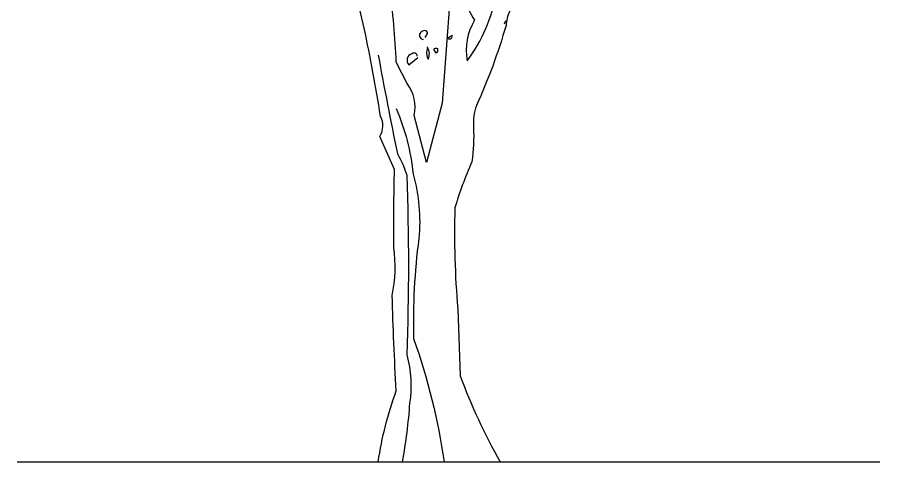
# Model space of a CAD drawing. Header units: metres. Extents: x 0 to 3.34, y 0 to 4.51.
# Drawn here: x 0 to 3.338, y 0 to 1.72 of the extents above; entities that cross this region are included whole.
import ezdxf

# ---------------------------------------------------------------- set-up
doc = ezdxf.new("R2010")
doc.units = ezdxf.units.M
doc.layers.add('Ceco.NET 19', color=7, linetype='Continuous')

msp = doc.modelspace()

# ---------------------------------------------------------------- linework, layer by layer
at = {"layer": 'Ceco.NET 19'}
msp.add_line((0, 0), (3.3379, 0), dxfattribs=at)
for points in [[(2.2648, 2.5091), (2.1884, 2.4012, -0.103516), (2.1277, 2.3742, -0.263885), (2.1861, 2.4754, 0.184021), (2.2153, 2.5698, -0.641693), (2.2086, 2.5968, 0.359894), (2.1726, 2.5631, -0.041519), (1.9815, 2.4484, 0.142288), (1.8489, 2.2978, -0.330444), (1.8354, 2.2191, -0.018387), (1.7612, 1.8976, 0.308121), (1.7409, 1.8054, 0.186462), (1.7702, 1.7087, 0.184647), (1.7409, 1.5513, 0.124985), (1.8534, 1.8144, -0.090317), (1.8871, 1.965, -0.081436), (2.0175, 2.2146, 0.012741), (2.1479, 2.3517), (2.1501, 2.354)], [(2.5683, 2.3764, 0.087677), (2.3367, 2.2865, 0.246613), (2.285, 2.2685, -0.059418), (2.1681, 2.1764, 0.132263), (2.0377, 1.9965, 0.073013), (1.9051, 1.7424, 0.098373), (1.8916, 1.6885, -0.036575), (1.7769, 1.3782, 0.099014), (1.7657, 1.295, -0.049866), (1.7589, 1.1601, 0.029373), (1.6937, 0.9825, 0.029037), (1.705, 0.5913), (1.714, 0.3327, 0.040506), (1.8686, 0)], [(1.397, 0, -0.050018), (1.4667, 0.2743, -0.006073), (1.4509, 0.643, 0.083801), (1.4577, 0.8296, -0.007568), (1.4599, 1.1309), (1.4037, 1.259, 0.257843), (1.406, 1.3377, 0.011612), (1.343, 1.6772), (1.3025, 1.8503)], [(1.6713, 1.7514), (1.6443, 1.3872), (1.5836, 1.1579), (1.5364, 1.34, 0.219635), (1.5094, 1.4636), (1.4667, 1.5468, 0.021927), (1.4419, 1.8346, -0.158203)], [(1.5791, 1.6413), (1.5881, 1.657, 0.4142), (1.5768, 1.6682, 0.475433), (1.5566, 1.6458, 0.355026), (1.5723, 1.6345)], [(1.6825, 1.648), (1.6668, 1.639, 0.831802), (1.6825, 1.648), (1.6847, 1.6502), (1.6825, 1.648)], [(1.5881, 1.603, 0.222214), (1.5881, 1.5626), (1.5903, 1.5581, 0.249405), (1.5881, 1.603), (1.5881, 1.6053)], [(1.397, 1.5738, 0.005661), (1.4712, 1.1916, -0.062256), (1.5071, 1.1084, -0.019409), (1.5071, 0.4137, -0.107346), (1.5184, 0.2271, -0.029232), (1.4895, 0)], [(1.5476, 1.5693, 0.680847), (1.5274, 1.5783, 0.580322), (1.5161, 1.5356), (1.5498, 1.5648)], [(1.6218, 1.5806), (1.6128, 1.5963, -0.489075), (1.6263, 1.5985), (1.6263, 1.5873), (1.6218, 1.5806)], [(1.4667, 1.367, -0.076859), (1.5319, 1.1129, -0.093506), (1.5543, 0.8633, 0.040573), (1.5341, 0.4766, -0.048854), (1.6517, 0)]]:
    msp.add_lwpolyline(points, format="xyb", dxfattribs=at)
msp.add_lwpolyline([(1.8893, 1.7065), (1.8848, 1.693)], dxfattribs=at)

doc.saveas('drawing.dxf')
